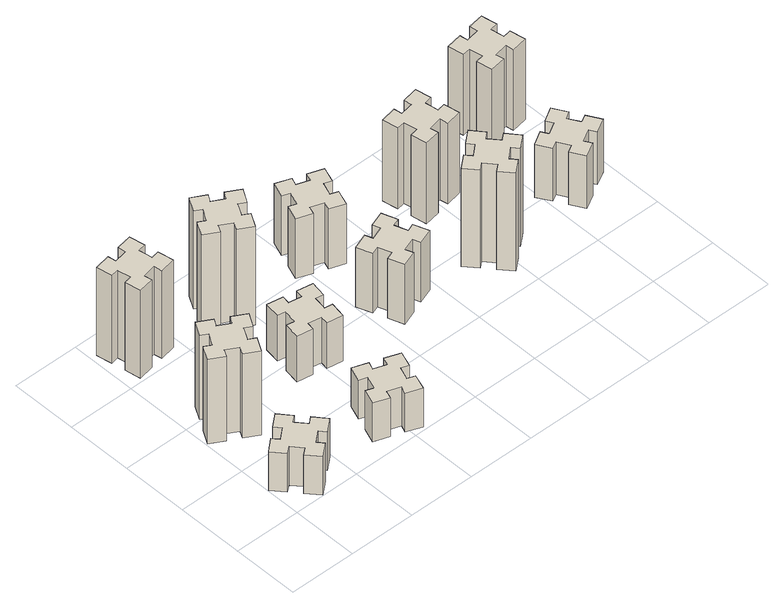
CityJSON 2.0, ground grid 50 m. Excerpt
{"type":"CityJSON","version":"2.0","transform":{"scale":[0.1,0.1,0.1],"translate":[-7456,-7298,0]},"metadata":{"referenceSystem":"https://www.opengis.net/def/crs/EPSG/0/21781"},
"CityObjects":{
"building1":{"type":"Building","attributes":{"class":"1000","function":"1000","usage":"1000","yearOfConstruction":2016,"roofType":"1000","measuredHeight":33,"storeysAboveGround":30,"storeysBelowGround":0},"geometry":[{"type":"Solid","lod":"1","boundaries":[[[[0,1,2,3,4,5,6,7,8,9,10,11,12,13,14,15,16,17,18,19]],[[17,16,20,21]],[[16,15,22,20]],[[15,14,23,22]],[[14,13,24,23]],[[13,12,25,24]],[[12,11,26,25]],[[11,10,27,26]],[[10,9,28,27]],[[9,8,29,28]],[[8,7,30,29]],[[7,6,31,30]],[[6,5,32,31]],[[5,4,33,32]],[[4,3,34,33]],[[3,2,35,34]],[[2,1,36,35]],[[1,0,37,36]],[[0,19,38,37]],[[19,18,39,38]],[[18,17,21,39]],[[24,25,26,27,28,29,30,31,32,33,34,35,36,37,38,39,21,20,22,23]]]]}]},
"building2":{"type":"Building","attributes":{"class":"1000","function":"1000","usage":"1000","yearOfConstruction":2016,"roofType":"1000","measuredHeight":72,"storeysAboveGround":30,"storeysBelowGround":0},"geometry":[{"type":"Solid","lod":"1","boundaries":[[[[40,41,42,43,44,45,46,47,48,49,50,51,52,53,54,55,56,57,58,59]],[[57,56,60,61]],[[56,55,62,60]],[[55,54,63,62]],[[54,53,64,63]],[[53,52,65,64]],[[52,51,66,65]],[[51,50,67,66]],[[50,49,68,67]],[[49,48,69,68]],[[48,47,70,69]],[[47,46,71,70]],[[46,45,72,71]],[[45,44,73,72]],[[44,43,74,73]],[[43,42,75,74]],[[42,41,76,75]],[[41,40,77,76]],[[40,59,78,77]],[[59,58,79,78]],[[58,57,61,79]],[[64,65,66,67,68,69,70,71,72,73,74,75,76,77,78,79,61,60,62,63]]]]}]},
"building3":{"type":"Building","attributes":{"class":"1000","function":"1000","usage":"1000","yearOfConstruction":2016,"roofType":"1000","measuredHeight":75,"storeysAboveGround":30,"storeysBelowGround":0},"geometry":[{"type":"Solid","lod":"1","boundaries":[[[[80,81,82,83,84,85,86,87,88,89,90,91,92,93,94,95,96,97,98,99]],[[97,96,100,101]],[[96,95,102,100]],[[95,94,103,102]],[[94,93,104,103]],[[93,92,105,104]],[[92,91,106,105]],[[91,90,107,106]],[[90,89,108,107]],[[89,88,109,108]],[[88,87,110,109]],[[87,86,111,110]],[[86,85,112,111]],[[85,84,113,112]],[[84,83,114,113]],[[83,82,115,114]],[[82,81,116,115]],[[81,80,117,116]],[[80,99,118,117]],[[99,98,119,118]],[[98,97,101,119]],[[104,105,106,107,108,109,110,111,112,113,114,115,116,117,118,119,101,100,102,103]]]]}]},
"building4":{"type":"Building","attributes":{"class":"1000","function":"1000","usage":"1000","yearOfConstruction":2016,"roofType":"1000","measuredHeight":33,"storeysAboveGround":30,"storeysBelowGround":0},"geometry":[{"type":"Solid","lod":"1","boundaries":[[[[120,121,122,123,124,125,126,127,128,129,130,131,132,133,134,135,136,137,138,139]],[[137,136,140,141]],[[136,135,142,140]],[[135,134,143,142]],[[134,133,144,143]],[[133,132,145,144]],[[132,131,146,145]],[[131,130,147,146]],[[130,129,148,147]],[[129,128,149,148]],[[128,127,150,149]],[[127,126,151,150]],[[126,125,152,151]],[[125,124,153,152]],[[124,123,154,153]],[[123,122,155,154]],[[122,121,156,155]],[[121,120,157,156]],[[120,139,158,157]],[[139,138,159,158]],[[138,137,141,159]],[[144,145,146,147,148,149,150,151,152,153,154,155,156,157,158,159,141,140,142,143]]]]}]},
"building5":{"type":"Building","attributes":{"class":"1000","function":"1000","usage":"1000","yearOfConstruction":2016,"roofType":"1000","measuredHeight":39,"storeysAboveGround":30,"storeysBelowGround":0},"geometry":[{"type":"Solid","lod":"1","boundaries":[[[[160,161,162,163,164,165,166,167,168,169,170,171,172,173,174,175,176,177,178,179]],[[177,176,180,181]],[[176,175,182,180]],[[175,174,183,182]],[[174,173,184,183]],[[173,172,185,184]],[[172,171,186,185]],[[171,170,187,186]],[[170,169,188,187]],[[169,168,189,188]],[[168,167,190,189]],[[167,166,191,190]],[[166,165,192,191]],[[165,164,193,192]],[[164,163,194,193]],[[163,162,195,194]],[[162,161,196,195]],[[161,160,197,196]],[[160,179,198,197]],[[179,178,199,198]],[[178,177,181,199]],[[184,185,186,187,188,189,190,191,192,193,194,195,196,197,198,199,181,180,182,183]]]]}]},
"building6":{"type":"Building","attributes":{"class":"1000","function":"1000","usage":"1000","yearOfConstruction":2016,"roofType":"1000","measuredHeight":84,"storeysAboveGround":30,"storeysBelowGround":0},"geometry":[{"type":"Solid","lod":"1","boundaries":[[[[200,201,202,203,204,205,206,207,208,209,210,211,212,213,214,215,216,217,218,219]],[[217,216,220,221]],[[216,215,222,220]],[[215,214,223,222]],[[214,213,224,223]],[[213,212,225,224]],[[212,211,226,225]],[[211,210,227,226]],[[210,209,228,227]],[[209,208,229,228]],[[208,207,230,229]],[[207,206,231,230]],[[206,205,232,231]],[[205,204,233,232]],[[204,203,234,233]],[[203,202,235,234]],[[202,201,236,235]],[[201,200,237,236]],[[200,219,238,237]],[[219,218,239,238]],[[218,217,221,239]],[[224,225,226,227,228,229,230,231,232,233,234,235,236,237,238,239,221,220,222,223]]]]}]},
"building7":{"type":"Building","attributes":{"class":"1000","function":"1000","usage":"1000","yearOfConstruction":2016,"roofType":"1000","measuredHeight":51,"storeysAboveGround":30,"storeysBelowGround":0},"geometry":[{"type":"Solid","lod":"1","boundaries":[[[[240,241,242,243,244,245,246,247,248,249,250,251,252,253,254,255,256,257,258,259]],[[257,256,260,261]],[[256,255,262,260]],[[255,254,263,262]],[[254,253,264,263]],[[253,252,265,264]],[[252,251,266,265]],[[251,250,267,266]],[[250,249,268,267]],[[249,248,269,268]],[[248,247,270,269]],[[247,246,271,270]],[[246,245,272,271]],[[245,244,273,272]],[[244,243,274,273]],[[243,242,275,274]],[[242,241,276,275]],[[241,240,277,276]],[[240,259,278,277]],[[259,258,279,278]],[[258,257,261,279]],[[264,265,266,267,268,269,270,271,272,273,274,275,276,277,278,279,261,260,262,263]]]]}]},
"building8":{"type":"Building","attributes":{"class":"1000","function":"1000","usage":"1000","yearOfConstruction":2016,"roofType":"1000","measuredHeight":51,"storeysAboveGround":30,"storeysBelowGround":0},"geometry":[{"type":"Solid","lod":"1","boundaries":[[[[280,281,282,283,284,285,286,287,288,289,290,291,292,293,294,295,296,297,298,299]],[[297,296,300,301]],[[296,295,302,300]],[[295,294,303,302]],[[294,293,304,303]],[[293,292,305,304]],[[292,291,306,305]],[[291,290,307,306]],[[290,289,308,307]],[[289,288,309,308]],[[288,287,310,309]],[[287,286,311,310]],[[286,285,312,311]],[[285,284,313,312]],[[284,283,314,313]],[[283,282,315,314]],[[282,281,316,315]],[[281,280,317,316]],[[280,299,318,317]],[[299,298,319,318]],[[298,297,301,319]],[[304,305,306,307,308,309,310,311,312,313,314,315,316,317,318,319,301,300,302,303]]]]}]},
"building9":{"type":"Building","attributes":{"class":"1000","function":"1000","usage":"1000","yearOfConstruction":2016,"roofType":"1000","measuredHeight":84,"storeysAboveGround":30,"storeysBelowGround":0},"geometry":[{"type":"Solid","lod":"1","boundaries":[[[[320,321,322,323,324,325,326,327,328,329,330,331,332,333,334,335,336,337,338,339]],[[337,336,340,341]],[[336,335,342,340]],[[335,334,343,342]],[[334,333,344,343]],[[333,332,345,344]],[[332,331,346,345]],[[331,330,347,346]],[[330,329,348,347]],[[329,328,349,348]],[[328,327,350,349]],[[327,326,351,350]],[[326,325,352,351]],[[325,324,353,352]],[[324,323,354,353]],[[323,322,355,354]],[[322,321,356,355]],[[321,320,357,356]],[[320,339,358,357]],[[339,338,359,358]],[[338,337,341,359]],[[344,345,346,347,348,349,350,351,352,353,354,355,356,357,358,359,341,340,342,343]]]]}]},
"building10":{"type":"Building","attributes":{"class":"1000","function":"1000","usage":"1000","yearOfConstruction":2016,"roofType":"1000","measuredHeight":69,"storeysAboveGround":30,"storeysBelowGround":0},"geometry":[{"type":"Solid","lod":"1","boundaries":[[[[360,361,362,363,364,365,366,367,368,369,370,371,372,373,374,375,376,377,378,379]],[[377,376,380,381]],[[376,375,382,380]],[[375,374,383,382]],[[374,373,384,383]],[[373,372,385,384]],[[372,371,386,385]],[[371,370,387,386]],[[370,369,388,387]],[[369,368,389,388]],[[368,367,390,389]],[[367,366,391,390]],[[366,365,392,391]],[[365,364,393,392]],[[364,363,394,393]],[[363,362,395,394]],[[362,361,396,395]],[[361,360,397,396]],[[360,379,398,397]],[[379,378,399,398]],[[378,377,381,399]],[[384,385,386,387,388,389,390,391,392,393,394,395,396,397,398,399,381,380,382,383]]]]}]},
"building11":{"type":"Building","attributes":{"class":"1000","function":"1000","usage":"1000","yearOfConstruction":2016,"roofType":"1000","measuredHeight":45,"storeysAboveGround":30,"storeysBelowGround":0},"geometry":[{"type":"Solid","lod":"1","boundaries":[[[[400,401,402,403,404,405,406,407,408,409,410,411,412,413,414,415,416,417,418,419]],[[417,416,420,421]],[[416,415,422,420]],[[415,414,423,422]],[[414,413,424,423]],[[413,412,425,424]],[[412,411,426,425]],[[411,410,427,426]],[[410,409,428,427]],[[409,408,429,428]],[[408,407,430,429]],[[407,406,431,430]],[[406,405,432,431]],[[405,404,433,432]],[[404,403,434,433]],[[403,402,435,434]],[[402,401,436,435]],[[401,400,437,436]],[[400,419,438,437]],[[419,418,439,438]],[[418,417,421,439]],[[424,425,426,427,428,429,430,431,432,433,434,435,436,437,438,439,421,420,422,423]]]]}]},
"building12":{"type":"Building","attributes":{"class":"1000","function":"1000","usage":"1000","yearOfConstruction":2016,"roofType":"1000","measuredHeight":69,"storeysAboveGround":30,"storeysBelowGround":0},"geometry":[{"type":"Solid","lod":"1","boundaries":[[[[440,441,442,443,444,445,446,447,448,449,450,451,452,453,454,455,456,457,458,459]],[[457,456,460,461]],[[456,455,462,460]],[[455,454,463,462]],[[454,453,464,463]],[[453,452,465,464]],[[452,451,466,465]],[[451,450,467,466]],[[450,449,468,467]],[[449,448,469,468]],[[448,447,470,469]],[[447,446,471,470]],[[446,445,472,471]],[[445,444,473,472]],[[444,443,474,473]],[[443,442,475,474]],[[442,441,476,475]],[[441,440,477,476]],[[440,459,478,477]],[[459,458,479,478]],[[458,457,461,479]],[[464,465,466,467,468,469,470,471,472,473,474,475,476,477,478,479,461,460,462,463]]]]}]}
},
"vertices":[
[362,278,0],[297,354,0],[343,393,0],[266,485,0],[174,408,0],[213,362,0],[136,297,0],[98,343,0],[6,266,0],[83,174,0],[129,213,0],[193,136,0],[147,98,0],[224,6,0],[316,83,0],[278,129,0],[354,193,0],[393,147,0],[485,224,0],[408,316,0],[354,193,330],[393,147,330],[278,129,330],[316,83,330],[224,6,330],[147,98,330],[193,136,330],[129,213,330],[83,174,330],[6,266,330],[98,343,330],[136,297,330],[213,362,330],[174,408,330],[266,485,330],[343,393,330],[297,354,330],[362,278,330],[408,316,330],[485,224,330],
[316,787,0],[366,874,0],[418,844,0],[478,948,0],[374,1008,0],[344,956,0],[257,1006,0],[287,1058,0],[183,1118,0],[123,1014,0],[175,984,0],[125,897,0],[73,927,0],[13,823,0],[117,763,0],[147,815,0],[234,765,0],[204,713,0],[308,653,0],[368,757,0],[234,765,720],[204,713,720],[147,815,720],[117,763,720],[13,823,720],[73,927,720],[125,897,720],[175,984,720],[123,1014,720],[183,1118,720],[287,1058,720],[257,1006,720],[344,956,720],[374,1008,720],[478,948,720],[418,844,720],[366,874,720],[316,787,720],[368,757,720],[308,653,720],
[362,1695,0],[345,1794,0],[404,1804,0],[383,1922,0],[265,1901,0],[275,1842,0],[177,1825,0],[167,1884,0],[48,1863,0],[69,1745,0],[128,1755,0],[146,1657,0],[87,1647,0],[107,1528,0],[226,1549,0],[215,1608,0],[314,1626,0],[324,1567,0],[442,1587,0],[421,1706,0],[314,1626,750],[324,1567,750],[215,1608,750],[226,1549,750],[107,1528,750],[87,1647,750],[146,1657,750],[128,1755,750],[69,1745,750],[48,1863,750],[167,1884,750],[177,1825,750],[275,1842,750],[265,1901,750],[383,1922,750],[404,1804,750],[345,1794,750],[362,1695,750],[421,1706,750],[442,1587,750],
[899,330,0],[865,236,0],[809,257,0],[767,144,0],[880,103,0],[901,159,0],[995,125,0],[974,69,0],[1087,27,0],[1128,140,0],[1072,161,0],[1106,255,0],[1162,234,0],[1203,347,0],[1090,388,0],[1070,332,0],[976,366,0],[997,422,0],[884,463,0],[843,350,0],[976,366,330],[997,422,330],[1070,332,330],[1090,388,330],[1203,347,330],[1162,234,330],[1106,255,330],[1072,161,330],[1128,140,330],[1087,27,330],[974,69,330],[995,125,330],[901,159,330],[880,103,330],[767,144,330],[809,257,330],[865,236,330],[899,330,330],[843,350,330],[884,463,330],
[886,1054,0],[868,955,0],[809,966,0],[788,847,0],[907,827,0],[917,886,0],[1015,868,0],[1005,809,0],[1123,788,0],[1144,907,0],[1085,917,0],[1102,1015,0],[1161,1005,0],[1182,1123,0],[1064,1144,0],[1054,1085,0],[955,1102,0],[966,1161,0],[847,1182,0],[827,1064,0],[955,1102,390],[966,1161,390],[1054,1085,390],[1064,1144,390],[1182,1123,390],[1161,1005,390],[1102,1015,390],[1085,917,390],[1144,907,390],[1123,788,390],[1005,809,390],[1015,868,390],[917,886,390],[907,827,390],[788,847,390],[809,966,390],[868,955,390],[886,1054,390],[827,1064,390],[847,1182,390],
[787,1555,0],[874,1505,0],[844,1453,0],[948,1393,0],[1008,1497,0],[956,1527,0],[1006,1614,0],[1058,1584,0],[1118,1688,0],[1014,1748,0],[984,1696,0],[897,1746,0],[927,1798,0],[823,1858,0],[763,1754,0],[815,1724,0],[765,1637,0],[713,1667,0],[653,1563,0],[757,1503,0],[765,1637,840],[713,1667,840],[815,1724,840],[763,1754,840],[823,1858,840],[927,1798,840],[897,1746,840],[984,1696,840],[1014,1748,840],[1118,1688,840],[1058,1584,840],[1006,1614,840],[956,1527,840],[1008,1497,840],[948,1393,840],[844,1453,840],[874,1505,840],[787,1555,840],[757,1503,840],[653,1563,840],
[1605,995,0],[1639,901,0],[1583,880,0],[1624,767,0],[1737,809,0],[1716,865,0],[1810,899,0],[1830,843,0],[1943,884,0],[1902,997,0],[1846,976,0],[1812,1070,0],[1868,1090,0],[1827,1203,0],[1714,1162,0],[1735,1106,0],[1641,1072,0],[1620,1128,0],[1507,1087,0],[1549,974,0],[1641,1072,510],[1620,1128,510],[1735,1106,510],[1714,1162,510],[1827,1203,510],[1868,1090,510],[1812,1070,510],[1846,976,510],[1902,997,510],[1943,884,510],[1830,843,510],[1810,899,510],[1716,865,510],[1737,809,510],[1624,767,510],[1583,880,510],[1639,901,510],[1605,995,510],[1549,974,510],[1507,1087,510],
[1541,1539,0],[1635,1505,0],[1614,1449,0],[1727,1407,0],[1768,1520,0],[1712,1541,0],[1746,1635,0],[1802,1614,0],[1843,1727,0],[1730,1768,0],[1710,1712,0],[1616,1746,0],[1637,1802,0],[1524,1843,0],[1483,1730,0],[1539,1710,0],[1505,1616,0],[1449,1637,0],[1407,1524,0],[1520,1483,0],[1505,1616,510],[1449,1637,510],[1539,1710,510],[1483,1730,510],[1524,1843,510],[1637,1802,510],[1616,1746,510],[1710,1712,510],[1730,1768,510],[1843,1727,510],[1802,1614,510],[1746,1635,510],[1712,1541,510],[1768,1520,510],[1727,1407,510],[1614,1449,510],[1635,1505,510],[1541,1539,510],[1520,1483,510],[1407,1524,510],
[2433,1002,0],[2356,937,0],[2318,983,0],[2226,906,0],[2303,814,0],[2349,853,0],[2413,776,0],[2367,738,0],[2444,646,0],[2536,723,0],[2498,769,0],[2574,833,0],[2613,787,0],[2705,864,0],[2628,956,0],[2582,918,0],[2517,994,0],[2563,1033,0],[2486,1125,0],[2394,1048,0],[2517,994,840],[2563,1033,840],[2582,918,840],[2628,956,840],[2705,864,840],[2613,787,840],[2574,833,840],[2498,769,840],[2536,723,840],[2444,646,840],[2367,738,840],[2413,776,840],[2349,853,840],[2303,814,840],[2226,906,840],[2318,983,840],[2356,937,840],[2433,1002,840],[2394,1048,840],[2486,1125,840],
[2435,1408,0],[2534,1426,0],[2544,1367,0],[2662,1387,0],[2641,1506,0],[2582,1495,0],[2565,1594,0],[2624,1604,0],[2603,1722,0],[2485,1701,0],[2495,1642,0],[2397,1625,0],[2387,1684,0],[2268,1663,0],[2289,1545,0],[2348,1555,0],[2366,1457,0],[2307,1447,0],[2327,1328,0],[2446,1349,0],[2366,1457,690],[2307,1447,690],[2348,1555,690],[2289,1545,690],[2268,1663,690],[2387,1684,690],[2397,1625,690],[2495,1642,690],[2485,1701,690],[2603,1722,690],[2624,1604,690],[2565,1594,690],[2582,1495,690],[2641,1506,690],[2662,1387,690],[2544,1367,690],[2534,1426,690],[2435,1408,690],[2446,1349,690],[2327,1328,690],
[3326,997,0],[3276,1084,0],[3328,1114,0],[3268,1218,0],[3164,1158,0],[3194,1106,0],[3107,1056,0],[3077,1108,0],[2973,1048,0],[3033,944,0],[3085,974,0],[3135,887,0],[3083,857,0],[3143,753,0],[3247,813,0],[3217,865,0],[3304,915,0],[3334,863,0],[3438,923,0],[3378,1027,0],[3304,915,450],[3334,863,450],[3217,865,450],[3247,813,450],[3143,753,450],[3083,857,450],[3135,887,450],[3085,974,450],[3033,944,450],[2973,1048,450],[3077,1108,450],[3107,1056,450],[3194,1106,450],[3164,1158,450],[3268,1218,450],[3328,1114,450],[3276,1084,450],[3326,997,450],[3378,1027,450],[3438,923,450],
[3088,1755,0],[3106,1657,0],[3047,1647,0],[3067,1528,0],[3186,1549,0],[3175,1608,0],[3274,1626,0],[3284,1567,0],[3402,1587,0],[3381,1706,0],[3322,1695,0],[3305,1794,0],[3364,1804,0],[3343,1922,0],[3225,1901,0],[3235,1842,0],[3137,1825,0],[3127,1884,0],[3008,1863,0],[3029,1745,0],[3137,1825,690],[3127,1884,690],[3235,1842,690],[3225,1901,690],[3343,1922,690],[3364,1804,690],[3305,1794,690],[3322,1695,690],[3381,1706,690],[3402,1587,690],[3284,1567,690],[3274,1626,690],[3175,1608,690],[3186,1549,690],[3067,1528,690],[3047,1647,690],[3106,1657,690],[3088,1755,690],[3029,1745,690],[3008,1863,690]
]}
